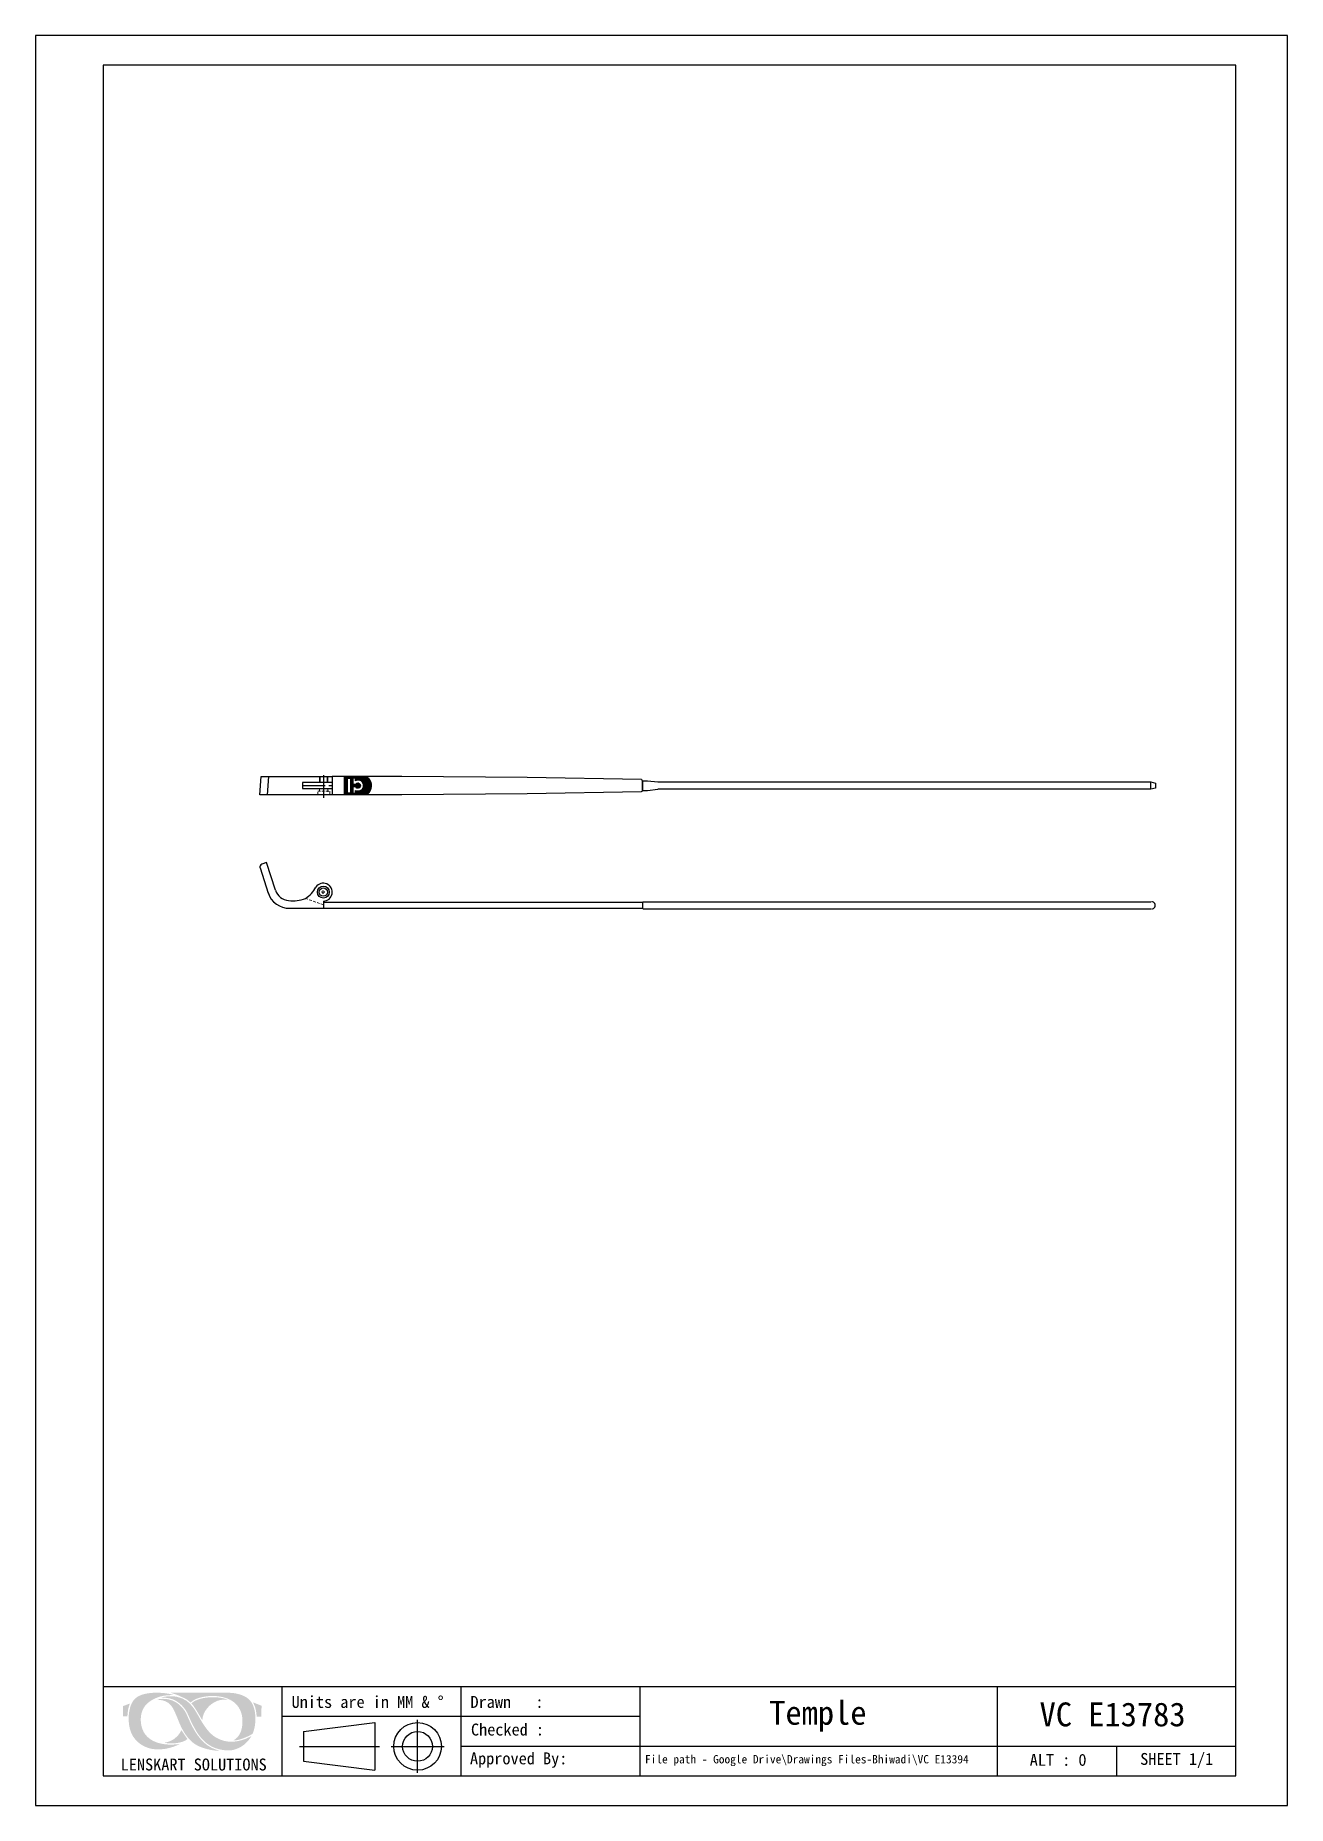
# Model space of a CAD drawing. Header units: millimetres. Extents: x 3076 to 3286, y 1618 to 1915.
import ezdxf

# ---------------------------------------------------------------- set-up
doc = ezdxf.new("R2010")
doc.units = ezdxf.units.MM
for name, pattern in [('CENTER2', [28.575, 19.05, -3.175, 3.175, -3.175]), ('HIDDEN', [9.525, 6.35, -3.175]), ('HIDDEN2', [0.1875, 0.125, -0.0625])]:
    doc.linetypes.add(name, pattern=pattern)
for name, color, linetype in [('Center Line', 2, 'CENTER2'), ('Hidden Line', 1, 'HIDDEN2'), ('PDF_Geometry', 7, 'Continuous'), ('图框-线条', 7, 'Continuous')]:
    doc.layers.add(name, color=color, linetype=linetype)
doc.layers.add('绘图层', color=7, linetype='Continuous', lineweight=15)
doc.styles.add('宋体', font='SimSun.ttf')

msp = doc.modelspace()

# ---------------------------------------------------------------- hatches: boundary and pattern name
at = {"layer": '图框-线条', "lineweight": 0, "ltscale": 0.1}
h = msp.add_hatch(color=252, dxfattribs=at)
edge = h.paths.add_edge_path()
edge.add_spline(control_points=[(3090.53, 1634.73), (3090.53, 1634.73), (3090.52, 1633.01), (3090.52, 1633.01), (3090.52, 1633.01), (3090.52, 1633.01), (3091.24, 1633.01), (3091.24, 1633.01), (3091.24, 1633.01), (3091.29, 1633.41), (3091.3, 1633.76), (3091.37, 1634.16), (3091.37, 1634.16), (3091.44, 1634.51), (3091.55, 1634.86), (3091.67, 1635.16), (3091.67, 1635.16), (3091.67, 1635.16), (3090.53, 1634.73), (3090.53, 1634.73)], knot_values=[0, 0, 0, 0, 0.166667, 0.166667, 0.166667, 0.166667, 0.333333, 0.333333, 0.333333, 0.333333, 0.5, 0.5, 0.5, 0.5, 0.666667, 0.666667, 0.666667, 0.666667, 1, 1, 1, 1], degree=3, periodic=0)
edge = h.paths.add_edge_path()
edge.add_spline(control_points=[(3112.93, 1632.94), (3112.93, 1632.94), (3113.73, 1632.93), (3113.73, 1632.93), (3113.73, 1632.93), (3113.73, 1632.93), (3113.74, 1634.79), (3113.74, 1634.79), (3113.74, 1634.79), (3113.74, 1634.79), (3112.32, 1635.35), (3112.32, 1635.35), (3112.32, 1635.35), (3112.47, 1634.99), (3112.63, 1634.73), (3112.74, 1634.28), (3112.74, 1634.28), (3112.85, 1633.82), (3112.89, 1633.43), (3112.93, 1632.94)], knot_values=[0, 0, 0, 0, 0.166667, 0.166667, 0.166667, 0.166667, 0.333333, 0.333333, 0.333333, 0.333333, 0.5, 0.5, 0.5, 0.5, 0.666667, 0.666667, 0.666667, 0.666667, 1, 1, 1, 1], degree=3, periodic=0)
edge = h.paths.add_edge_path(flags=17)
edge.add_spline(control_points=[(3097.44, 1628.59), (3097.58, 1628.49), (3098.4, 1628.47), (3098.54, 1628.47), (3098.54, 1628.47), (3099.42, 1628.44), (3100.74, 1628.65), (3101.32, 1629.21), (3101.32, 1629.21), (3101.27, 1629.29), (3101.23, 1629.33), (3101.18, 1629.39), (3101.18, 1629.39), (3101.18, 1629.39), (3100.31, 1630.68), (3100.31, 1630.68), (3100.31, 1630.68), (3100.1, 1630.42), (3100.01, 1629.93), (3099.21, 1629.31), (3099.21, 1629.31), (3098.73, 1628.95), (3098.17, 1628.69), (3097.44, 1628.59)], knot_values=[0, 0, 0, 0, 0.142857, 0.142857, 0.142857, 0.142857, 0.285714, 0.285714, 0.285714, 0.285714, 0.428571, 0.428571, 0.428571, 0.428571, 0.571429, 0.571429, 0.571429, 0.571429, 0.714286, 0.714286, 0.714286, 0.714286, 1, 1, 1, 1], degree=3, periodic=0)
edge = h.paths.add_edge_path(flags=17)
edge.add_spline(control_points=[(3101.99, 1635.17), (3102.04, 1635.09), (3102.05, 1635.1), (3102.12, 1635.03), (3102.12, 1635.03), (3102.76, 1634.28), (3103.69, 1632.49), (3103.81, 1632.37), (3103.81, 1632.37), (3103.87, 1633.87), (3105.13, 1635.18), (3106.36, 1635.61), (3106.36, 1635.61), (3107.01, 1635.83), (3107.36, 1635.84), (3108.08, 1635.77), (3108.08, 1635.77), (3107.84, 1635.97), (3106.84, 1636.13), (3106.58, 1636.16), (3106.58, 1636.16), (3105.37, 1636.3), (3103.61, 1636.18), (3102.54, 1635.58), (3102.54, 1635.58), (3102.37, 1635.49), (3102.06, 1635.29), (3101.99, 1635.17)], knot_values=[0, 0, 0, 0, 0.125, 0.125, 0.125, 0.125, 0.25, 0.25, 0.25, 0.25, 0.375, 0.375, 0.375, 0.375, 0.5, 0.5, 0.5, 0.5, 0.625, 0.625, 0.625, 0.625, 0.75, 0.75, 0.75, 0.75, 1, 1, 1, 1], degree=3, periodic=0)
edge = h.paths.add_edge_path()
edge.add_spline(control_points=[(3101.41, 1632.82), (3101.01, 1633.73), (3100.88, 1633.99), (3100.24, 1634.68), (3100.24, 1634.68), (3099.36, 1635.62), (3098.02, 1636.09), (3096.69, 1635.91), (3096.69, 1635.91), (3096.61, 1635.9), (3096.53, 1635.89), (3096.45, 1635.87), (3096.45, 1635.87), (3096.45, 1635.87), (3096.21, 1635.8), (3096.21, 1635.8), (3096.21, 1635.8), (3096.98, 1635.76), (3097.58, 1635.65), (3098.09, 1635.27), (3098.09, 1635.27), (3098.59, 1634.88), (3098.79, 1634.58), (3099.11, 1633.92), (3099.11, 1633.92), (3099.64, 1632.84), (3100, 1631.62), (3100.59, 1630.62), (3100.59, 1630.62), (3101.22, 1629.56), (3101.83, 1628.77), (3102.89, 1628.16), (3102.89, 1628.16), (3103.75, 1627.66), (3105.54, 1627.19), (3106.73, 1627.23), (3106.73, 1627.23), (3106.6, 1627.3), (3106.41, 1627.33), (3106.25, 1627.37), (3106.25, 1627.37), (3104.04, 1628.05), (3102.77, 1629.92), (3101.79, 1631.98), (3101.79, 1631.98), (3101.66, 1632.26), (3101.54, 1632.53), (3101.41, 1632.82)], knot_values=[0, 0, 0, 0, 0.076923, 0.076923, 0.076923, 0.076923, 0.153846, 0.153846, 0.153846, 0.153846, 0.230769, 0.230769, 0.230769, 0.230769, 0.307692, 0.307692, 0.307692, 0.307692, 0.384615, 0.384615, 0.384615, 0.384615, 0.461538, 0.461538, 0.461538, 0.461538, 0.538462, 0.538462, 0.538462, 0.538462, 0.615385, 0.615385, 0.615385, 0.615385, 0.692308, 0.692308, 0.692308, 0.692308, 0.769231, 0.769231, 0.769231, 0.769231, 0.846154, 0.846154, 0.846154, 0.846154, 1, 1, 1, 1], degree=3, periodic=0)
edge = h.paths.add_edge_path()
edge.add_spline(control_points=[(3112.04, 1629.67), (3112, 1629.67), (3111.18, 1629.28), (3111.01, 1629.21), (3111.01, 1629.21), (3110.66, 1629.08), (3110.25, 1628.95), (3109.85, 1628.87), (3109.85, 1628.87), (3108.88, 1628.68), (3108.17, 1628.69), (3107.23, 1628.96), (3107.23, 1628.96), (3105.65, 1629.42), (3104.73, 1630.53), (3103.98, 1631.69), (3103.98, 1631.69), (3102.66, 1633.74), (3102.12, 1635.73), (3099.57, 1636.28), (3099.57, 1636.28), (3099.14, 1636.37), (3098.63, 1636.41), (3098.18, 1636.37), (3098.18, 1636.37), (3097.87, 1636.35), (3097.15, 1636.28), (3096.93, 1636.14), (3096.93, 1636.14), (3098.06, 1636.17), (3098.93, 1635.95), (3099.73, 1635.38), (3099.73, 1635.38), (3101.38, 1634.2), (3101.43, 1632.95), (3102.3, 1631.41), (3102.3, 1631.41), (3102.71, 1630.67), (3103.01, 1630.09), (3103.58, 1629.43), (3103.58, 1629.43), (3104.77, 1628.04), (3106.03, 1627.42), (3107.98, 1627.28), (3107.98, 1627.28), (3108.91, 1627.21), (3109.86, 1627.62), (3110.48, 1628.01), (3110.48, 1628.01), (3110.9, 1628.28), (3111.24, 1628.62), (3111.56, 1628.99), (3111.56, 1628.99), (3111.73, 1629.18), (3111.91, 1629.46), (3112.04, 1629.67)], knot_values=[0, 0, 0, 0, 0.066667, 0.066667, 0.066667, 0.066667, 0.133333, 0.133333, 0.133333, 0.133333, 0.2, 0.2, 0.2, 0.2, 0.266667, 0.266667, 0.266667, 0.266667, 0.333333, 0.333333, 0.333333, 0.333333, 0.4, 0.4, 0.4, 0.4, 0.466667, 0.466667, 0.466667, 0.466667, 0.533333, 0.533333, 0.533333, 0.533333, 0.6, 0.6, 0.6, 0.6, 0.666667, 0.666667, 0.666667, 0.666667, 0.733333, 0.733333, 0.733333, 0.733333, 0.8, 0.8, 0.8, 0.8, 0.866667, 0.866667, 0.866667, 0.866667, 1, 1, 1, 1], degree=3, periodic=0)
edge = h.paths.add_edge_path()
edge.add_spline(control_points=[(3101.84, 1635.33), (3102.4, 1635.77), (3102.56, 1635.9), (3103.38, 1636.13), (3103.38, 1636.13), (3105.25, 1636.66), (3107.66, 1636.52), (3109.13, 1635.37), (3109.13, 1635.37), (3109.93, 1634.74), (3110.59, 1633.63), (3110.55, 1632.08), (3110.55, 1632.08), (3110.52, 1630.94), (3110.24, 1629.84), (3109.34, 1629.18), (3109.34, 1629.18), (3109.28, 1629.13), (3109.03, 1628.98), (3108.97, 1628.96), (3108.97, 1628.96), (3109.86, 1628.91), (3111.26, 1629.51), (3111.99, 1629.93), (3111.99, 1629.93), (3112.27, 1630.08), (3112.24, 1630.06), (3112.36, 1630.38), (3112.36, 1630.38), (3112.82, 1631.64), (3112.84, 1633.39), (3112.41, 1634.61), (3112.41, 1634.61), (3112.22, 1635.18), (3112.01, 1635.47), (3111.64, 1635.84), (3111.64, 1635.84), (3110.88, 1636.6), (3109.37, 1636.96), (3108.28, 1636.96), (3108.28, 1636.96), (3105.05, 1636.96), (3101.74, 1636.99), (3098.54, 1636.96), (3098.54, 1636.96), (3098.77, 1636.85), (3099.19, 1636.76), (3099.45, 1636.66), (3099.45, 1636.66), (3099.73, 1636.56), (3100.91, 1636.01), (3101.14, 1635.87), (3101.14, 1635.87), (3101.46, 1635.67), (3101.78, 1635.36), (3101.84, 1635.33)], knot_values=[0, 0, 0, 0, 0.066667, 0.066667, 0.066667, 0.066667, 0.133333, 0.133333, 0.133333, 0.133333, 0.2, 0.2, 0.2, 0.2, 0.266667, 0.266667, 0.266667, 0.266667, 0.333333, 0.333333, 0.333333, 0.333333, 0.4, 0.4, 0.4, 0.4, 0.466667, 0.466667, 0.466667, 0.466667, 0.533333, 0.533333, 0.533333, 0.533333, 0.6, 0.6, 0.6, 0.6, 0.666667, 0.666667, 0.666667, 0.666667, 0.733333, 0.733333, 0.733333, 0.733333, 0.8, 0.8, 0.8, 0.8, 0.866667, 0.866667, 0.866667, 0.866667, 1, 1, 1, 1], degree=3, periodic=0)
edge = h.paths.add_edge_path()
edge.add_spline(control_points=[(3100.06, 1628.38), (3099.92, 1628.38), (3099.66, 1628.32), (3099.49, 1628.31), (3099.49, 1628.31), (3096.92, 1628.07), (3093.89, 1628.75), (3093.52, 1631.89), (3093.52, 1631.89), (3093.35, 1633.36), (3093.8, 1634.68), (3094.98, 1635.49), (3094.98, 1635.49), (3096.15, 1636.29), (3097.33, 1636.61), (3099.06, 1636.56), (3099.06, 1636.56), (3099.06, 1636.56), (3098.36, 1636.76), (3098.36, 1636.76), (3098.36, 1636.76), (3096.83, 1637.08), (3094.55, 1637.1), (3093.2, 1636.43), (3093.2, 1636.43), (3092.44, 1636.05), (3092.01, 1635.48), (3091.72, 1634.53), (3091.72, 1634.53), (3091.22, 1632.91), (3091.37, 1630.41), (3092.58, 1629.13), (3092.58, 1629.13), (3092.74, 1628.97), (3092.81, 1628.85), (3093, 1628.7), (3093, 1628.7), (3093.19, 1628.55), (3093.22, 1628.5), (3093.47, 1628.33), (3093.47, 1628.33), (3095.04, 1627.21), (3097.09, 1627.28), (3098.9, 1627.88), (3098.9, 1627.88), (3099.11, 1627.95), (3099.31, 1628.03), (3099.51, 1628.12), (3099.51, 1628.12), (3099.63, 1628.17), (3099.99, 1628.36), (3100.06, 1628.38)], knot_values=[0, 0, 0, 0, 0.071429, 0.071429, 0.071429, 0.071429, 0.142857, 0.142857, 0.142857, 0.142857, 0.214286, 0.214286, 0.214286, 0.214286, 0.285714, 0.285714, 0.285714, 0.285714, 0.357143, 0.357143, 0.357143, 0.357143, 0.428571, 0.428571, 0.428571, 0.428571, 0.5, 0.5, 0.5, 0.5, 0.571429, 0.571429, 0.571429, 0.571429, 0.642857, 0.642857, 0.642857, 0.642857, 0.714286, 0.714286, 0.714286, 0.714286, 0.785714, 0.785714, 0.785714, 0.785714, 0.857143, 0.857143, 0.857143, 0.857143, 1, 1, 1, 1], degree=3, periodic=0)

# ---------------------------------------------------------------- linework, layer by layer
for p, q in [((3277.17, 1910.03), (3087.17, 1910.03)), ((3087.17, 1910.03), (3087.17, 1623.03)), ((3277.17, 1623.03), (3277.17, 1910.03)), ((3114.76, 1787.61), (3114.99, 1790.7)), ((3124.12, 1769.58), (3124.12, 1768.58)), ((3087.17, 1638.03), (3277.17, 1638.03)), ((3117.17, 1638.03), (3117.17, 1623.03)), ((3147.17, 1638.03), (3147.17, 1623.03)), ((3177.17, 1638.03), (3177.17, 1623.03)), ((3237.17, 1623.03), (3237.17, 1638.03)), ((3117.17, 1633.03), (3177.17, 1633.03)), ((3120.76, 1630.47), (3132.76, 1631.97)), ((3132.76, 1631.97), (3132.76, 1623.97)), ((3139.91, 1623.53), (3139.91, 1632.42)), ((3120.1, 1627.97), (3133.5, 1627.97)), ((3120.76, 1630.47), (3120.76, 1625.47)), ((3135.47, 1627.97), (3144.36, 1627.97)), ((3147.17, 1628.03), (3277.17, 1628.03)), ((3257.17, 1623.03), (3257.17, 1628.03)), ((3120.76, 1625.47), (3132.76, 1623.97)), ((3087.17, 1623.03), (3277.17, 1623.03))]:
    msp.add_line(p, q)
at = {"color": 1, "linetype": 'HIDDEN', "lineweight": 0, "ltscale": 0.2}
for p, q in [((3123.47, 1789.71), (3123.47, 1790.71)), ((3123.57, 1789.71), (3123.57, 1790.71)), ((3124.77, 1789.71), (3124.77, 1790.71)), ((3124.87, 1789.71), (3124.87, 1790.71)), ((3124.87, 1788.11), (3124.87, 1788.61))]:
    msp.add_line(p, q, dxfattribs=at)
for points in [[(3075.82, 1618.03), (3285.82, 1618.03), (3285.82, 1915.03), (3075.82, 1915.03)], [(3113.46, 1787.61), (3113.69, 1790.7), (3125.61, 1790.71), (3125.61, 1789.66), (3120.61, 1789.66), (3120.61, 1788.66), (3125.61, 1788.66), (3125.61, 1787.61)]]:
    msp.add_lwpolyline(points, close=True)
for centre, radius in [((3124.11, 1771.29), 0.7), ((3139.91, 1627.97), 4), ((3139.91, 1627.97), 2.5)]:
    msp.add_circle(centre, radius)
for centre, radius, start, end in [((3118.42, 1772.33), 3.75, 197.3319, 271.0717), ((3118.5, 1772.44), 2.57, 198.8072, 265.2919), ((3119.01, 1775.51), 5.67, 262.6749, 291.6139), ((3118.21, 1774.7), 5.32, 302.875, 331.2058)]:
    msp.add_arc(centre, radius, start, end)
at = {"layer": 'Center Line', "ltscale": 0.2}
for p, q in [((3124.17, 1787.12), (3124.17, 1791.33)), ((3120.61, 1789.16), (3125.61, 1789.17))]:
    msp.add_line(p, q, dxfattribs=at)
at = {"layer": 'Center Line', "linetype": 'CENTER2', "ltscale": 0.01}
for p, q in [((3124.38, 1771.28), (3123.82, 1771.28)), ((3124.1, 1771), (3124.1, 1771.56))]:
    msp.add_line(p, q, dxfattribs=at)
at = {"layer": 'Hidden Line', "linetype": 'HIDDEN', "lineweight": 20, "ltscale": 0.072441}
for p, q in [((3123.47, 1788.21), (3123.47, 1788.61)), ((3121.1, 1770.24), (3124.12, 1769.18))]:
    msp.add_line(p, q, dxfattribs=at)
msp.add_lwpolyline([(3123.17, 1787.61), (3123.17, 1788.21), (3125.17, 1788.21), (3125.17, 1787.61)], dxfattribs=at)
at = {"layer": 'PDF_Geometry', "lineweight": 25}
for p, q in [((3137.25, 1790.67), (3125.61, 1790.67)), ((3125.61, 1790.67), (3125.61, 1787.66)), ((3158.3, 1790.5), (3137.25, 1790.67)), ((3177.46, 1790.16), (3158.3, 1790.5)), ((3158.3, 1787.83), (3177.46, 1788.17)), ((3177.66, 1790.01), (3177.66, 1788.32)), ((3177.66, 1788.37), (3177.66, 1789.96)), ((3177.66, 1789.96), (3178.45, 1789.96)), ((3177.66, 1788.37), (3178.45, 1788.37)), ((3178.45, 1789.96), (3180.18, 1789.78)), ((3178.45, 1788.37), (3180.18, 1788.55)), ((3180.18, 1789.78), (3262.87, 1789.78)), ((3262.87, 1788.55), (3180.18, 1788.55)), ((3125.61, 1787.66), (3137.25, 1787.66)), ((3137.25, 1787.66), (3158.3, 1787.83)), ((3114.57, 1776.25), (3113.8, 1775.98)), ((3116.07, 1771.62), (3114.57, 1776.25)), ((3113.49, 1775.35), (3114.87, 1771.12)), ((3118.34, 1768.58), (3124.12, 1768.58)), ((3124.13, 1769.78), (3124.11, 1768.58)), ((3124.12, 1769.58), (3177.66, 1769.58)), ((3124.12, 1768.58), (3177.66, 1768.58)), ((3177.66, 1769.58), (3177.74, 1769.68)), ((3177.66, 1769.58), (3177.66, 1768.58)), ((3177.66, 1768.58), (3177.74, 1768.48)), ((3177.74, 1769.68), (3262.89, 1769.68)), ((3177.74, 1768.48), (3262.89, 1768.48))]:
    msp.add_line(p, q, dxfattribs=at)
at = {"layer": 'PDF_Geometry', "lineweight": 9}
for points in [[(3127.64, 1790.54), (3127.77, 1790.67)], [(3127.64, 1790.29), (3127.98, 1790.67)], [(3127.64, 1790.08), (3128.19, 1790.67)], [(3127.64, 1789.87), (3128.15, 1790.37)], [(3127.64, 1789.61), (3128.15, 1790.16)], [(3127.64, 1789.4), (3128.15, 1789.95)], [(3127.64, 1789.19), (3128.15, 1789.7)], [(3127.64, 1788.98), (3128.15, 1789.48)], [(3127.64, 1788.72), (3128.15, 1789.27)], [(3127.64, 1788.51), (3128.15, 1789.02)], [(3127.64, 1788.3), (3128.15, 1788.81)], [(3127.64, 1788.04), (3128.15, 1788.59)], [(3127.64, 1787.83), (3128.15, 1788.38)], [(3127.68, 1787.66), (3128.15, 1788.13)], [(3128.19, 1790.42), (3128.44, 1790.67)], [(3128.4, 1790.42), (3128.66, 1790.67)], [(3128.57, 1787.66), (3129.04, 1788.13)], [(3128.61, 1790.42), (3128.87, 1790.67)], [(3128.66, 1790.2), (3129.12, 1790.67)], [(3128.66, 1789.99), (3129.04, 1790.37)], [(3128.66, 1789.78), (3129.04, 1790.12)], [(3128.66, 1789.53), (3129.04, 1789.91)], [(3128.66, 1789.31), (3129.04, 1789.7)], [(3128.66, 1789.1), (3129.04, 1789.48)], [(3128.66, 1788.85), (3129.16, 1789.4)], [(3128.66, 1788.64), (3129.38, 1789.4)], [(3128.66, 1788.43), (3129.04, 1788.81)], [(3128.66, 1788.17), (3129.04, 1788.55)], [(3128.66, 1787.96), (3129.04, 1788.34)], [(3129.08, 1790.42), (3129.33, 1790.67)], [(3129.21, 1788.93), (3129.84, 1789.61)], [(3129.25, 1787.66), (3129.5, 1787.92), (3129.84, 1788.26)], [(3129.29, 1790.42), (3129.55, 1790.67)], [(3129.42, 1788.93), (3130.05, 1789.57)], [(3129.46, 1787.66), (3130.05, 1788.26)], [(3129.5, 1790.42), (3129.8, 1790.67)], [(3129.5, 1790.16), (3130.01, 1790.67)], [(3129.5, 1788.17), (3129.63, 1788.3)], [(3129.59, 1790.03), (3130.22, 1790.67)], [(3129.59, 1788.89), (3130.18, 1789.48)], [(3129.71, 1788.76), (3130.31, 1789.4)], [(3129.71, 1787.66), (3130.39, 1788.38)], [(3129.88, 1790.08), (3130.43, 1790.67)], [(3129.88, 1788.72), (3130.35, 1789.19)], [(3129.93, 1787.66), (3132.09, 1789.82)], [(3130.1, 1790.08), (3130.69, 1790.67)], [(3130.14, 1787.66), (3132.13, 1789.65)], [(3130.18, 1788.81), (3130.27, 1788.89)], [(3130.27, 1790.03), (3130.9, 1790.67)], [(3130.39, 1787.66), (3132.21, 1789.48)], [(3130.43, 1789.95), (3131.11, 1790.67)], [(3130.56, 1789.87), (3131.37, 1790.67)], [(3130.6, 1787.66), (3132.21, 1789.27)], [(3130.65, 1789.74), (3131.41, 1790.5)], [(3130.73, 1789.61), (3131.54, 1790.42)], [(3130.73, 1788.68), (3132, 1789.95)], [(3130.82, 1789.44), (3131.7, 1790.33)], [(3130.82, 1787.66), (3132.21, 1789.06)], [(3130.86, 1789.27), (3131.79, 1790.2)], [(3130.86, 1789.02), (3131.92, 1790.08)], [(3131.03, 1787.66), (3132.17, 1788.81)], [(3131.45, 1787.83), (3132.04, 1788.43)], [(3127.89, 1787.66), (3128.15, 1787.92)], [(3128.15, 1787.66), (3128.4, 1787.92)], [(3128.36, 1787.66), (3128.61, 1787.92)], [(3128.78, 1787.66), (3129.04, 1787.92)], [(3129.04, 1787.66), (3129.29, 1787.92)], [(3131.28, 1787.66), (3131.41, 1787.79)], [(3131.49, 1787.66), (3131.49, 1787.71)]]:
    msp.add_lwpolyline(points, dxfattribs=at)
at = {"layer": 'PDF_Geometry', "lineweight": 25}
for points in [[(3127.64, 1787.66), (3127.64, 1790.67)], [(3131.79, 1787.66), (3131.49, 1787.66), (3131.41, 1787.71), (3131.41, 1787.79), (3131.45, 1787.83), (3131.83, 1788.13), (3132.09, 1788.51), (3132.21, 1788.93), (3132.21, 1789.4), (3132.09, 1789.82), (3131.83, 1790.2), (3131.45, 1790.46), (3131.41, 1790.54), (3131.41, 1790.63), (3131.49, 1790.67), (3131.79, 1790.67)]]:
    msp.add_lwpolyline(points, dxfattribs=at)
for points in [[(3128.15, 1787.92), (3128.15, 1790.42), (3128.66, 1790.42), (3128.66, 1787.92)], [(3129.04, 1789.4), (3129.55, 1789.4), (3129.71, 1789.57), (3129.93, 1789.61), (3130.14, 1789.53), (3130.31, 1789.36), (3130.35, 1789.15), (3130.31, 1788.93), (3130.14, 1788.81), (3129.93, 1788.72), (3129.71, 1788.76), (3129.55, 1788.93), (3129.04, 1788.93), (3129.04, 1787.92), (3129.5, 1787.92), (3129.5, 1788.34), (3129.8, 1788.26), (3130.14, 1788.26), (3130.43, 1788.38), (3130.65, 1788.59), (3130.82, 1788.85), (3130.86, 1789.15), (3130.82, 1789.48), (3130.65, 1789.74), (3130.43, 1789.95), (3130.14, 1790.08), (3129.8, 1790.08), (3129.5, 1789.99), (3129.5, 1790.42), (3129.04, 1790.42)], [(3262.87, 1788.55), (3262.87, 1789.78), (3263.67, 1789.57), (3263.67, 1788.76)]]:
    msp.add_lwpolyline(points, close=True, dxfattribs=at)
msp.add_circle((3124.11, 1771.29), 1, dxfattribs=at)
for centre, radius, start, end in [((3177.46, 1789.96), 0.2, 0, 88.986), ((3177.46, 1788.37), 0.2, 271.014, 0), ((3113.96, 1775.5), 0.5, 109.4542, 198.093), ((3124.1, 1771.28), 1.5, 271.0356, 144.979), ((3263.01, 1769.08), 0.603, 269.6372, 90.3628)]:
    msp.add_arc(centre, radius, start, end, dxfattribs=at)

# ---------------------------------------------------------------- texts
at = {"layer": '绘图层', "color": 7, "linetype": 'ByBlock', "lineweight": 9, "attachment_point": 5, "style": '宋体'}
for s, insert, char_height, width in [('\\pxql;{\\fNSimSun|b0|i0|c0|p49;Units are in MM & %%D}', (3134.06, 1635.41), 2, 30.5443), ('\\pxql;{\\fNSimSun|b0|i0|c0|p49;Drawn   : }', (3164.06, 1635.41), 2, 30.5443), ('{\\fNSimSun|b0|i0|c0|p49;Temple}', (3207.05, 1633.03), 4, 58.2869), ('{\\fNSimSun|b0|i0|c0|p49;VC E13783}', (3256.47, 1633.3), 4, 58.2869), ('\\pxql;{\\fNSimSun|b0|i0|c0|p49;Checked : }', (3160.32, 1630.77), 2, 22.9015), ('{\\fSimSun|b0|i0|c134|p2;LENSKART SOLUTIONS}', (3102.37, 1624.91), 2, 58.9745), ('\\pxql;{\\fNSimSun|b0|i0|c0|p49;Approved By:}', (3160.15, 1625.66), 2, 22.9015), ('\\pxql;{\\fNSimSun|b0|i0|c0|p49;File path - Google Drive\\\\Drawings Files-Bhiwadi\\\\VC E13394}', (3223, 1625.58), 1.4, 89.89), ('{\\fNSimSun|b0|i0|c0|p49;ALT : 0}', (3247.34, 1625.69), 2, 17.2791), ('{\\fNSimSun|b0|i0|c0|p49;SHEET 1/1}', (3267.23, 1625.61), 2, 17.2791)]:
    msp.add_mtext(s, dxfattribs=dict(at, insert=insert, char_height=char_height, width=width))

doc.saveas('drawing.dxf')
